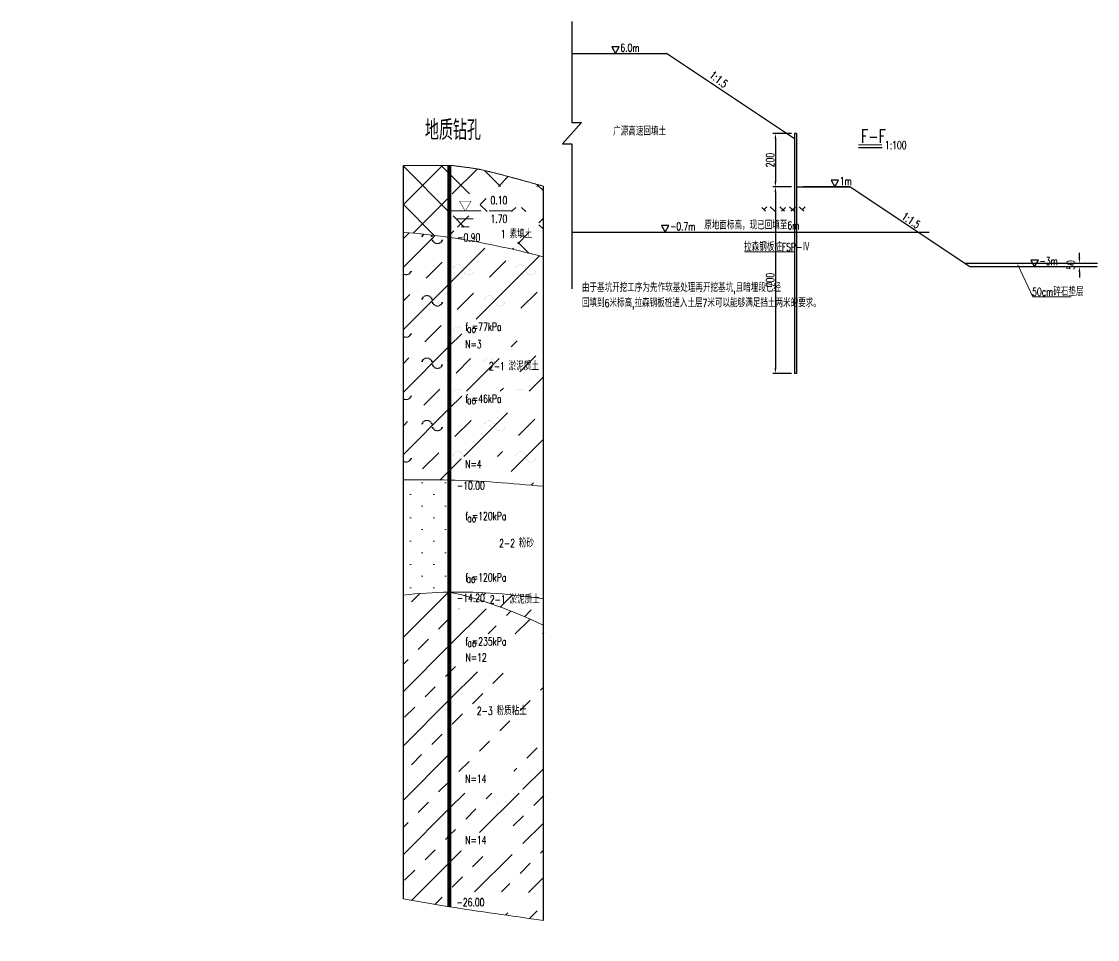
# Model space of a CAD drawing. Header units: millimetres. Extents: x -13998 to 787, y -12849 to 2859.
# Drawn here: x -3246 to 787, y -12849 to -9407 of the extents above; entities that cross this region are included whole.
import ezdxf
from ezdxf.enums import TextEntityAlignment as Align

# ---------------------------------------------------------------- set-up
doc = ezdxf.new("R2010")
doc.units = ezdxf.units.MM
doc.header["$LTSCALE"] = 0.25
doc.header["$MEASUREMENT"] = 0
doc.linetypes.add('DASHED', pattern=[0.75, 0.5, -0.25])
doc.linetypes.add('连续线', pattern=[10, 10, 0])
for name, color, linetype in [('C3', 3, 'Continuous'), ('DIM', 3, 'Continuous'), ('GZ', 3, 'Continuous'), ('TEXT', 7, 'Continuous'), ('TEX文字', 7, 'Continuous'), ('文字', 7, 'Continuous'), ('虚线', 2, 'DASHED')]:
    doc.layers.add(name, color=color, linetype=linetype)
for name, color, linetype, lineweight in [('poubase', 7, 'Continuous', 9), ('图层1', 7, 'Continuous', 9), ('引线', 7, 'Continuous', 13), ('水位', 7, 'Continuous', 0), ('钻孔孔轴', 7, 'Continuous', 0)]:
    doc.layers.add(name, color=color, linetype=linetype, lineweight=lineweight)
doc.styles.add('KT_宋体', font='宋体', dxfattribs={"height": 2.5})
doc.styles.get("Standard").update_dxf_attribs({"font": 'simplex1.shx', "width": 0.7, "bigfont": 'hztxt.shx'})
doc.styles.add('TSSD_Label', font='simplex1.shx', dxfattribs={"width": 0.7, "bigfont": 'hztxt.shx'})
doc.dimstyles.new('10', dxfattribs={"dimscale": 10, "dimtxt": 3, "dimasz": 2, "dimexe": 1, "dimexo": 1, "dimgap": 0.5, "dimtad": 1, "dimdec": 1, "dimdsep": 46, "dimtxsty": 'Standard', "dimcen": 0.5, "dimadec": 0, "dimazin": 0, "dimtfac": 1, "dimtdec": 1, "dimtofl": 0, "dimtmove": 2, "dimatfit": 3, "dimfxl": 0, "dimtolj": 1, "dimtzin": 0, "dimarcsym": 0})

# ---------------------------------------------------------------- blocks, each defined once
blk = doc.blocks.new('*D69')
at = {"layer": 'Defpoints', "color": 0, "ltscale": 100}
for p in [(758.2, -10313.7), (719.3, -10326.2), (758.2, -10326.2)]:
    blk.add_point(p, dxfattribs=at)
at = {"layer": 'DIM', "color": 0, "lineweight": -2, "ltscale": 100}
for p, q in [((719.3, -10293.7), (719.3, -10273.7)), ((748.2, -10313.7), (709.3, -10313.7)), ((748.2, -10326.2), (709.3, -10326.2)), ((719.3, -10346.2), (719.3, -10366.2))]:
    blk.add_line(p, q, dxfattribs=at)
at = {"layer": 'DIM', "color": 0, "ltscale": 100}
for points in [[(715.9, -10293.7), (722.6, -10293.7), (719.3, -10313.7)], [(715.9, -10346.2), (722.6, -10346.2), (719.3, -10326.2)]]:
    blk.add_solid(points, dxfattribs=at)
at = {"layer": 'DIM', "color": 0, "ltscale": 100, "insert": (686.8, -10319.9), "char_height": 30, "attachment_point": 5, "rotation": 90}
blk.add_mtext('\\A1;50', dxfattribs=at)
blk = doc.blocks.new('*D70')
at = {"layer": 'Defpoints', "color": 0, "ltscale": 100}
for p in [(-348.3, -9826.2), (-420.1, -10026.2), (-341, -10026.2)]:
    blk.add_point(p, dxfattribs=at)
at = {"layer": 'DIM', "color": 0, "lineweight": -2, "ltscale": 100}
for p, q in [((-360.1, -9826.2), (-430.1, -9826.2)), ((-420.1, -9846.2), (-420.1, -10006.2)), ((-360.1, -10026.2), (-430.1, -10026.2))]:
    blk.add_line(p, q, dxfattribs=at)
at = {"layer": 'DIM', "color": 0, "ltscale": 100}
for points in [[(-423.4, -9846.2), (-416.7, -9846.2), (-420.1, -9826.2)], [(-423.4, -10006.2), (-416.7, -10006.2), (-420.1, -10026.2)]]:
    blk.add_solid(points, dxfattribs=at)
at = {"layer": 'DIM', "color": 0, "ltscale": 100, "insert": (-440.1, -9926.2), "char_height": 30, "attachment_point": 5, "rotation": 90}
blk.add_mtext('\\A1;200', dxfattribs=at)
blk = doc.blocks.new('*D71')
at = {"layer": 'Defpoints', "color": 0, "ltscale": 100}
for p in [(-341, -10026.2), (-420.1, -10726.2), (-346.8, -10726.2)]:
    blk.add_point(p, dxfattribs=at)
at = {"layer": 'DIM', "color": 0, "lineweight": -2, "ltscale": 100}
for p, q in [((-360.1, -10026.2), (-430.1, -10026.2)), ((-420.1, -10046.2), (-420.1, -10706.2)), ((-360.1, -10726.2), (-430.1, -10726.2))]:
    blk.add_line(p, q, dxfattribs=at)
at = {"layer": 'DIM', "color": 0, "ltscale": 100}
for points in [[(-423.4, -10046.2), (-416.7, -10046.2), (-420.1, -10026.2)], [(-423.4, -10706.2), (-416.7, -10706.2), (-420.1, -10726.2)]]:
    blk.add_solid(points, dxfattribs=at)
at = {"layer": 'DIM', "color": 0, "ltscale": 100, "insert": (-440.1, -10376.2), "char_height": 30, "attachment_point": 5, "rotation": 90}
blk.add_mtext('\\A1;700', dxfattribs=at)

msp = doc.modelspace()

# ---------------------------------------------------------------- hatches: boundary and pattern name
at = {"layer": 'GZ'}
h = msp.add_hatch(dxfattribs=at)
h.set_pattern_fill('ANSI38', color=256, scale=8, style=0)
h.set_pattern_definition([(135, (48622.406, -38005.19), (17.960512, 17.960512), []), (45, (48622.406, -38005.19), (53.881537, 17.960512), [63.5, -38.1])])
h.paths.add_polyline_path([(-471.51, -10118.35), (-471.51, -10100.98), (-300.09, -10100.98), (-300.09, -10118.35)])
at = {"layer": '图层1'}
h = msp.add_hatch(dxfattribs=at)
h.set_pattern_fill('粉砂', color=256, scale=10.95, style=0)
h.set_pattern_definition([(0, (-19527.056, -17005.17), (43.8, 43.8), [0, -87.6])])
h.paths.add_polyline_path([(-2629.7, -11427.67), (-2249.04, -11427.67), (-2249.04, -11309.67), (-2629.7, -11309.67)], flags=24)
h.paths.add_polyline_path([(-3245.75, -11818.05), (-2963.5, -11818.05), (-2963.5, -11739.3), (-3245.75, -11739.3)], flags=9)
h.paths.add_polyline_path([(-3232.53, -11379.28), (-2950.28, -11379.28), (-2950.28, -11300.53), (-3232.53, -11300.53)], flags=24)
h.paths.add_polyline_path([(-1755.24, -11545.4), (-1649.79, -11545.4), (-1649.79, -11459.45), (-1755.24, -11459.45)], flags=8)
h.paths.add_polyline_path([(-1755.24, -11545.4), (-1649.79, -11545.4), (-1649.79, -11459.45), (-1755.24, -11459.45)], flags=24)
h.paths.add_polyline_path([(-1959.45, -11571.58), (-1728.33, -11571.58), (-1728.33, -11489.36), (-1959.45, -11489.36)], flags=24)
h.paths.add_polyline_path([(-1753.06, -11587.32), (-1651.96, -11587.32), (-1651.96, -11514.42), (-1753.06, -11514.42)], flags=25)
h.paths.add_polyline_path([(-3202.4, -11549.71), (-2971.32, -11549.71), (-2971.32, -11467.6), (-3202.4, -11467.6)], flags=24)
h.paths.add_polyline_path([(-3202.42, -11319.81), (-3015.6, -11319.81), (-3015.6, -11237.58), (-3202.42, -11237.58)], flags=24)
h.paths.add_polyline_path([(-1840.74, -11391.48), (-1751.78, -11391.48), (-1751.78, -11284.61), (-1840.74, -11284.61)], flags=24)
h.paths.add_polyline_path([(-1814.67, -11125.36), (-1814.67, -11557.11), (-1810.79, -11556.7), (-1804.56, -11556.06), (-1798.32, -11555.43), (-1792.09, -11554.83), (-1785.86, -11554.24), (-1779.63, -11553.67), (-1773.39, -11553.12), (-1767.16, -11552.59), (-1760.93, -11552.07), (-1754.7, -11551.58), (-1748.46, -11551.1), (-1742.23, -11550.65), (-1736, -11550.21), (-1729.77, -11549.8), (-1723.54, -11549.4), (-1717.3, -11549.03), (-1711.07, -11548.67), (-1704.84, -11548.34), (-1698.61, -11548.02), (-1692.37, -11547.73), (-1686.14, -11547.46), (-1679.91, -11547.21), (-1673.68, -11546.98), (-1667.44, -11546.78), (-1661.21, -11546.59), (-1654.98, -11546.43), (-1648.75, -11546.29), (-1642.51, -11546.17), (-1642.51, -11126.17), (-1648.83, -11126), (-1655.15, -11125.84), (-1661.48, -11125.7), (-1667.8, -11125.56), (-1674.12, -11125.44), (-1680.44, -11125.32), (-1686.77, -11125.22), (-1693.09, -11125.12), (-1699.42, -11125.04), (-1705.74, -11124.97), (-1712.07, -11124.91), (-1718.39, -11124.86), (-1724.72, -11124.82), (-1731.05, -11124.79), (-1737.37, -11124.77), (-1743.7, -11124.76), (-1750.03, -11124.76), (-1756.36, -11124.77), (-1762.69, -11124.79), (-1769.02, -11124.82), (-1775.35, -11124.86), (-1781.68, -11124.92), (-1788.01, -11124.98), (-1794.34, -11125.05), (-1800.67, -11125.14), (-1807, -11125.23), (-1813.33, -11125.33)])
h.paths.add_polyline_path([(-1814.67, -9920.57), (-1192.2, -9920.57), (-1192.2, -12848.87), (-1814.67, -12848.87)])
h.paths.add_polyline_path([(-1814.67, -9920.57), (-1192.2, -9920.57), (-1192.2, -12848.87), (-1814.67, -12848.87)])
h = msp.add_hatch(dxfattribs=at)
h.set_pattern_fill('素填土', color=256, scale=9, style=0)
h.set_pattern_definition([(45, (-19527.06, -17005.17), (-72.00186, 72.00186), []), (135, (-19383.06, -17005.17), (-72.00186, -72.00186), [])])
h.paths.add_polyline_path([(-3109, -10068.3), (-2912.09, -10068.3), (-2912.09, -9989.55), (-3109, -9989.55)], flags=25)
h.paths.add_polyline_path([(-3109, -9973.5), (-2912.09, -9973.5), (-2912.09, -9894.75), (-3109, -9894.75)], flags=9)
h.paths.add_polyline_path([(-3243.96, -10005.92), (-3131.13, -10005.92), (-3131.13, -9923.42), (-3243.96, -9923.42)], flags=24)
h.paths.add_polyline_path([(-1814.67, -9946.17), (-1814.67, -10196.92), (-1813.36, -10197.03), (-1808.85, -10197.43), (-1804.34, -10197.82), (-1799.83, -10198.22), (-1795.32, -10198.63), (-1790.81, -10199.04), (-1786.3, -10199.46), (-1781.79, -10199.88), (-1777.28, -10200.31), (-1772.78, -10200.75), (-1768.27, -10201.19), (-1763.77, -10201.63), (-1759.26, -10202.08), (-1754.76, -10202.54), (-1750.26, -10203), (-1745.76, -10203.47), (-1741.26, -10203.95), (-1736.76, -10204.43), (-1732.26, -10204.92), (-1727.76, -10205.41), (-1723.27, -10205.91), (-1718.77, -10206.42), (-1714.28, -10206.94), (-1709.78, -10207.46), (-1705.29, -10207.99), (-1700.8, -10208.52), (-1696.31, -10209.07), (-1691.82, -10209.62), (-1687.33, -10210.17), (-1682.84, -10210.74), (-1678.36, -10211.31), (-1673.87, -10211.89), (-1669.39, -10212.48), (-1664.91, -10213.07), (-1660.43, -10213.68), (-1655.95, -10214.29), (-1651.47, -10214.91), (-1646.99, -10215.54), (-1642.51, -10216.17), (-1642.51, -9946.17)])
h = msp.add_hatch(dxfattribs=at)
h.set_pattern_fill('淤泥质粉质粘土', color=256, scale=3.9, style=0)
h.set_pattern_definition([(45, (-19525.89, -16998.52), (1e-14, 233.9647), [0, -165.438]), (45, (-19524.44, -16995.42), (1e-14, 233.9647), [0, -165.438]), (45, (-19521.2, -16991.52), (1e-14, 233.9647), [0, -165.438]), (45, (-19517.3, -16988.28), (1e-14, 233.9647), [0, -165.438]), (45, (-19512.43, -16986.3), (1e-14, 233.9647), [0, -165.438]), (45, (-19507.56, -16985.67), (1e-14, 233.9647), [0, -165.438]), (45, (-19502.68, -16986.3), (1e-14, 233.9647), [0, -165.438]), (45, (-19497.8, -16988.28), (1e-14, 233.9647), [0, -165.438]), (45, (-19493.9, -16991.52), (1e-14, 233.9647), [0, -165.438]), (45, (-19490.67, -16995.42), (1e-14, 233.9647), [0, -165.438]), (45, (-19489.23, -16998.52), (1e-14, 233.9647), [0, -165.438]), (45, (-19488.06, -17005.17), (1e-14, 233.9647), [0, -165.438]), (45, (-19486.89, -17011.82), (1e-14, 233.9647), [0, -165.438]), (45, (-19485.44, -17014.92), (1e-14, 233.9647), [0, -165.438]), (45, (-19482.2, -17018.82), (1e-14, 233.9647), [0, -165.438]), (45, (-19478.3, -17022.06), (1e-14, 233.9647), [0, -165.438]), (45, (-19473.43, -17024.05), (1e-14, 233.9647), [0, -165.438]), (45, (-19468.56, -17024.67), (1e-14, 233.9647), [0, -165.438]), (45, (-19463.68, -17024.05), (1e-14, 233.9647), [0, -165.438]), (45, (-19458.8, -17022.06), (1e-14, 233.9647), [0, -165.438]), (45, (-19454.9, -17018.82), (1e-14, 233.9647), [0, -165.438]), (45, (-19451.67, -17014.92), (1e-14, 233.9647), [0, -165.438]), (45, (-19450.23, -17011.82), (1e-14, 233.9647), [0, -165.438]), (45, (-19488.06, -17005.17), (-116.9823, 116.9823), []), (45, (-19361.62, -17005.17), (-116.9823, 116.9823), [85.8, -85.8])])
h.paths.add_polyline_path([(-1755.24, -10875.4), (-1649.79, -10875.4), (-1649.79, -10789.45), (-1755.24, -10789.45)], flags=24)
h.paths.add_polyline_path([(-1755.24, -10875.4), (-1649.79, -10875.4), (-1649.79, -10789.45), (-1755.24, -10789.45)], flags=8)
h.paths.add_polyline_path([(-1755.24, -10605.4), (-1649.79, -10605.4), (-1649.79, -10519.45), (-1755.24, -10519.45)], flags=24)
h.paths.add_polyline_path([(-1755.24, -10605.4), (-1649.79, -10605.4), (-1649.79, -10519.45), (-1755.24, -10519.45)], flags=8)
h.paths.add_polyline_path([(-3171.77, -10156.13), (-3120.4, -10156.13), (-3120.4, -10130.03), (-3171.77, -10130.03)], flags=8)
h.paths.add_polyline_path([(-3220.92, -10160.18), (-2852.59, -10160.18), (-2852.59, -10079.18), (-3220.92, -10079.18)], flags=24)
h.paths.add_polyline_path([(-1753.06, -11117.32), (-1651.96, -11117.32), (-1651.96, -11044.42), (-1753.06, -11044.42)], flags=24)
h.paths.add_polyline_path([(-1753.06, -10647.32), (-1651.96, -10647.32), (-1651.96, -10574.42), (-1753.06, -10574.42)], flags=24)
h.paths.add_polyline_path([(-3202.42, -11319.81), (-3015.6, -11319.81), (-3015.6, -11237.58), (-3202.42, -11237.58)], flags=25)
h.paths.add_polyline_path([(-3202.42, -11079.81), (-3015.6, -11079.81), (-3015.6, -10997.58), (-3202.42, -10997.58)], flags=24)
h.paths.add_polyline_path([(-3202.4, -10849.71), (-3015.62, -10849.71), (-3015.62, -10767.6), (-3202.4, -10767.6)], flags=24)
h.paths.add_polyline_path([(-3202.4, -10609.71), (-3015.62, -10609.71), (-3015.62, -10527.6), (-3202.4, -10527.6)], flags=24)
h.paths.add_polyline_path([(-1814.67, -10196.92), (-1814.67, -11125.35), (-1819.66, -11125.45), (-1813.33, -11125.33), (-1807, -11125.23), (-1800.67, -11125.14), (-1794.34, -11125.05), (-1788.01, -11124.98), (-1781.68, -11124.92), (-1775.35, -11124.86), (-1769.02, -11124.82), (-1762.69, -11124.79), (-1756.36, -11124.77), (-1750.03, -11124.76), (-1743.7, -11124.76), (-1737.37, -11124.77), (-1731.05, -11124.79), (-1724.72, -11124.82), (-1718.39, -11124.86), (-1712.07, -11124.91), (-1705.74, -11124.97), (-1699.42, -11125.04), (-1693.09, -11125.12), (-1686.77, -11125.22), (-1680.44, -11125.32), (-1674.12, -11125.44), (-1667.8, -11125.56), (-1661.48, -11125.7), (-1655.15, -11125.84), (-1648.83, -11126), (-1642.51, -11126.17), (-1642.51, -10216.17), (-1648.74, -10215.29), (-1654.96, -10214.42), (-1661.19, -10213.57), (-1667.42, -10212.74), (-1673.65, -10211.92), (-1679.88, -10211.12), (-1686.12, -10210.33), (-1692.35, -10209.55), (-1698.59, -10208.79), (-1704.84, -10208.04), (-1711.08, -10207.31), (-1717.33, -10206.59), (-1723.57, -10205.88), (-1729.82, -10205.19), (-1736.07, -10204.5), (-1742.33, -10203.83), (-1748.58, -10203.18), (-1754.84, -10202.53), (-1761.1, -10201.9), (-1767.36, -10201.28), (-1773.62, -10200.66), (-1779.89, -10200.06), (-1786.15, -10199.47), (-1792.42, -10198.9), (-1798.69, -10198.33), (-1804.96, -10197.77), (-1811.23, -10197.22)])
h.paths.add_polyline_path([(-2157.6, -10174.85), (-2154.55, -10175.04), (-2151.3, -10175.24)])
h.paths.add_polyline_path([(-2044.35, -11135.76), (-2047.52, -11135.99), (-2041.19, -11135.53)])
h.paths.add_polyline_path([(-2057, -11136.69), (-2060.16, -11136.93), (-2053.84, -11136.46)])
h.paths.add_polyline_path([(-2031.7, -11134.86), (-2034.87, -11135.09), (-2028.55, -11134.65)])
h.paths.add_polyline_path([(-2170.22, -10174.05), (-2167.15, -10174.25), (-2163.91, -10174.45)])
h.paths.add_polyline_path([(-2019.05, -11134), (-2022.22, -11134.22), (-2015.89, -11133.8)])
h.paths.add_polyline_path([(-2069.64, -11137.66), (-2072.81, -11137.91), (-2066.48, -11137.41)])
h.paths.add_polyline_path([(-2006.4, -11133.18), (-2009.57, -11133.39), (-2003.24, -11132.99)])
h.paths.add_polyline_path([(-2182.83, -10173.24), (-2179.76, -10173.44), (-2176.52, -10173.65)])
h.paths.add_polyline_path([(-1993.75, -11132.4), (-1996.92, -11132.59), (-1990.59, -11132.21)])
h.paths.add_polyline_path([(-2082.28, -11138.66), (-2085.45, -11138.92), (-2079.13, -11138.41)])
h.paths.add_polyline_path([(-1981.09, -11131.65), (-1984.26, -11131.83), (-1977.93, -11131.47)])
h.paths.add_polyline_path([(-2195.44, -10172.41), (-2192.36, -10172.62), (-2189.14, -10172.83)])
h.paths.add_polyline_path([(-1968.43, -11130.94), (-1971.6, -11131.11), (-1965.27, -11130.77)])
h.paths.add_polyline_path([(-2094.92, -11139.7), (-2098.08, -11139.96), (-2091.76, -11139.44)])
h.paths.add_polyline_path([(-1955.78, -11130.26), (-1958.95, -11130.43), (-1952.62, -11130.1)])
h.paths.add_polyline_path([(-2208.05, -10171.56), (-2204.97, -10171.77), (-2201.75, -10171.99)])
h.paths.add_polyline_path([(-1943.12, -11129.63), (-1946.29, -11129.78), (-1939.96, -11129.48)])
h.paths.add_polyline_path([(-2107.55, -11140.77), (-2110.72, -11141.05), (-2104.4, -11140.5)])
h.paths.add_polyline_path([(-1930.46, -11129.03), (-1933.63, -11129.18), (-1927.3, -11128.89)])
h.paths.add_polyline_path([(-2217.59, -11151.58), (-2217.59, -11151.58), (-2217.96, -11151.62)])
h.paths.add_polyline_path([(-1917.79, -11128.47), (-1920.96, -11128.61), (-1914.63, -11128.34)])
h.paths.add_polyline_path([(-2216.24, -10170.99), (-2214.36, -10171.12), (-2216.24, -10170.99)])
h.paths.add_polyline_path([(-1905.13, -11127.94), (-1908.3, -11128.08), (-1901.97, -11127.82)])
h.paths.add_polyline_path([(-2120.19, -11141.88), (-2123.35, -11142.16), (-2117.03, -11141.6)])
h.paths.add_polyline_path([(-1892.47, -11127.46), (-1895.64, -11127.58), (-1889.31, -11127.35)])
h.paths.add_polyline_path([(-2205.36, -11150.25), (-2208.51, -11150.59), (-2211.66, -11150.93)])
h.paths.add_polyline_path([(-1879.81, -11127.02), (-1882.98, -11127.13), (-1876.65, -11126.92)])
h.paths.add_polyline_path([(-2132.81, -11143.02), (-2135.98, -11143.31), (-2129.66, -11142.73)])
h.paths.add_polyline_path([(-1867.14, -11126.61), (-1870.31, -11126.71), (-1863.98, -11126.52)])
h.paths.add_polyline_path([(-2192.75, -11148.91), (-2195.9, -11149.24), (-2199.06, -11149.58)])
h.paths.add_polyline_path([(-1854.48, -11126.25), (-1857.65, -11126.34), (-1851.32, -11126.16)])
h.paths.add_polyline_path([(-2145.44, -11144.19), (-2148.6, -11144.5), (-2142.29, -11143.9)])
h.paths.add_polyline_path([(-1841.82, -11125.92), (-1844.99, -11126), (-1838.66, -11125.85)])
h.paths.add_polyline_path([(-2180.14, -11147.61), (-2183.29, -11147.93), (-2186.45, -11148.26)])
h.paths.add_polyline_path([(-1829.15, -11125.63), (-1832.32, -11125.7), (-1825.99, -11125.57)])
h.paths.add_polyline_path([(-2158.06, -11145.41), (-2161.22, -11145.72), (-2154.91, -11145.1)])
h.paths.add_polyline_path([(-2144.99, -10175.62), (-2141.95, -10175.81), (-2138.68, -10176.01)])
h.paths.add_polyline_path([(-2170.68, -11146.65), (-2173.84, -11146.97), (-2167.53, -11146.34)])
h = msp.add_hatch(dxfattribs=at)
h.set_pattern_fill('粉质粘土', color=256, scale=9, style=0)
h.set_pattern_definition([(45, (-19527.06, -17005.17), (-101.8234, 101.8234), []), (45, (-19425.22, -17005.17), (-101.8234, 101.8234), [54, -54])])
h.paths.add_polyline_path([(-2605.05, -12226.83), (-2053.55, -12226.83), (-2053.55, -12108.33), (-2605.05, -12108.33)], flags=24)
h.paths.add_polyline_path([(-3245.75, -11818.05), (-2963.5, -11818.05), (-2963.5, -11739.3), (-3245.75, -11739.3)], flags=24)
h.paths.add_polyline_path([(-1755.24, -11785.4), (-1649.79, -11785.4), (-1649.79, -11699.45), (-1755.24, -11699.45)], flags=8)
h.paths.add_polyline_path([(-1755.24, -11785.4), (-1649.79, -11785.4), (-1649.79, -11699.45), (-1755.24, -11699.45)], flags=24)
h.paths.add_polyline_path([(-1753.06, -12527.32), (-1651.96, -12527.32), (-1651.96, -12454.42), (-1753.06, -12454.42)], flags=24)
h.paths.add_polyline_path([(-1753.06, -12297.32), (-1651.96, -12297.32), (-1651.96, -12224.42), (-1753.06, -12224.42)], flags=24)
h.paths.add_polyline_path([(-1753.06, -11827.32), (-1651.96, -11827.32), (-1651.96, -11754.42), (-1753.06, -11754.42)], flags=24)
h.paths.add_polyline_path([(-1959.45, -11571.58), (-1728.33, -11571.58), (-1728.33, -11489.36), (-1959.45, -11489.36)], flags=9)
h.paths.add_polyline_path([(-1753.06, -11587.32), (-1651.96, -11587.32), (-1651.96, -11514.42), (-1753.06, -11514.42)], flags=9)
h.paths.add_polyline_path([(-3202.42, -12489.81), (-2971.3, -12489.81), (-2971.3, -12407.58), (-3202.42, -12407.58)], flags=24)
h.paths.add_polyline_path([(-3202.42, -12259.81), (-2971.3, -12259.81), (-2971.3, -12177.58), (-3202.42, -12177.58)], flags=24)
h.paths.add_polyline_path([(-3202.42, -12019.81), (-2971.3, -12019.81), (-2971.3, -11937.58), (-3202.42, -11937.58)], flags=24)
h.paths.add_polyline_path([(-2238.3, -12629.08), (-2241.05, -12628.75), (-2235.51, -12629.42)])
h.paths.add_polyline_path([(-2249.39, -12627.76), (-2252.15, -12627.44), (-2246.6, -12628.09)])
h.paths.add_polyline_path([(-2227.24, -12630.43), (-2229.99, -12630.1), (-2224.47, -12630.78)])
h.paths.add_polyline_path([(-2260.52, -12626.47), (-2263.29, -12626.15), (-2257.72, -12626.79)])
h.paths.add_polyline_path([(-1814.67, -11557.11), (-1814.67, -12696.96), (-1812.8, -12697.29), (-1807.42, -12698.24), (-1802.04, -12699.19), (-1796.65, -12700.14), (-1791.26, -12701.09), (-1785.86, -12702.03), (-1780.45, -12702.98), (-1775.03, -12703.93), (-1769.61, -12704.87), (-1764.18, -12705.82), (-1758.75, -12706.76), (-1753.3, -12707.7), (-1747.85, -12708.64), (-1742.39, -12709.58), (-1736.92, -12710.52), (-1731.45, -12711.46), (-1725.96, -12712.39), (-1720.47, -12713.33), (-1714.96, -12714.26), (-1709.45, -12715.19), (-1703.93, -12716.12), (-1698.4, -12717.04), (-1692.86, -12717.97), (-1687.31, -12718.89), (-1681.74, -12719.81), (-1676.17, -12720.73), (-1670.59, -12721.64), (-1665, -12722.55), (-1659.39, -12723.46), (-1653.78, -12724.37), (-1648.15, -12725.27), (-1642.51, -12726.17), (-1642.51, -11546.17), (-1648.75, -11546.29), (-1654.98, -11546.43), (-1661.21, -11546.59), (-1667.44, -11546.78), (-1673.68, -11546.98), (-1679.91, -11547.21), (-1686.14, -11547.46), (-1692.37, -11547.73), (-1698.61, -11548.02), (-1704.84, -11548.34), (-1711.07, -11548.67), (-1717.3, -11549.03), (-1723.54, -11549.4), (-1729.77, -11549.8), (-1736, -11550.21), (-1742.23, -11550.65), (-1748.46, -11551.1), (-1754.7, -11551.58), (-1760.93, -11552.07), (-1767.16, -11552.59), (-1773.39, -11553.12), (-1779.63, -11553.67), (-1785.86, -11554.24), (-1792.09, -11554.83), (-1798.32, -11555.43), (-1804.56, -11556.06), (-1810.79, -11556.7)])
h.paths.add_polyline_path([(-2102.46, -12647.81), (-2105.11, -12647.41), (-2099.76, -12648.23)])
h.paths.add_polyline_path([(-2091.77, -12649.46), (-2094.41, -12649.05), (-2089.07, -12649.88)])
h.paths.add_polyline_path([(-2113.17, -12646.18), (-2115.83, -12645.78), (-2110.47, -12646.59)])
h.paths.add_polyline_path([(-2081.09, -12651.13), (-2083.73, -12650.72), (-2078.4, -12651.56)])
h.paths.add_polyline_path([(-2123.91, -12644.57), (-2126.57, -12644.18), (-2121.2, -12644.98)])
h.paths.add_polyline_path([(-2070.44, -12652.82), (-2073.07, -12652.4), (-2067.74, -12653.25)])
h.paths.add_polyline_path([(-2134.67, -12642.98), (-2137.34, -12642.59), (-2131.95, -12643.38)])
h.paths.add_polyline_path([(-2059.79, -12654.52), (-2062.42, -12654.1), (-2057.1, -12654.96)])
h.paths.add_polyline_path([(-2145.45, -12641.42), (-2148.12, -12641.03), (-2142.73, -12641.81)])
h.paths.add_polyline_path([(-2049.16, -12656.24), (-2051.78, -12655.82), (-2046.47, -12656.68)])
h.paths.add_polyline_path([(-2156.25, -12639.87), (-2158.94, -12639.49), (-2153.53, -12640.26)])
h.paths.add_polyline_path([(-2038.55, -12657.98), (-2041.16, -12657.55), (-2035.86, -12658.42)])
h.paths.add_polyline_path([(-2167.09, -12638.35), (-2169.78, -12637.98), (-2164.36, -12638.73)])
h.paths.add_polyline_path([(-2027.94, -12659.73), (-2030.55, -12659.3), (-2025.25, -12660.18)])
h.paths.add_polyline_path([(-2177.95, -12636.85), (-2180.66, -12636.49), (-2175.22, -12637.23)])
h.paths.add_polyline_path([(-2017.34, -12661.5), (-2019.95, -12661.06), (-2014.65, -12661.95)])
h.paths.add_polyline_path([(-2188.85, -12635.38), (-2191.56, -12635.02), (-2186.1, -12635.75)])
h.paths.add_polyline_path([(-2006.75, -12663.28), (-2009.35, -12662.84), (-2004.06, -12663.73)])
h.paths.add_polyline_path([(-2199.78, -12633.93), (-2202.49, -12633.58), (-2197.02, -12634.3)])
h.paths.add_polyline_path([(-1996.17, -12665.07), (-1998.77, -12664.63), (-1993.47, -12665.53)])
h.paths.add_polyline_path([(-2210.74, -12632.51), (-2213.47, -12632.17), (-2207.98, -12632.87)])
h.paths.add_polyline_path([(-1985.59, -12666.88), (-1988.18, -12666.43), (-1982.89, -12667.34)])
h.paths.add_polyline_path([(-2218.96, -12631.47), (-2219.64, -12631.39), (-2219.64, -12631.39)])

# ---------------------------------------------------------------- linework, layer by layer
for p, q in [((-1182.5, -9526.17), (-828.33, -9526.17)), ((-348.33, -9846.17), (-828.33, -9526.17)), ((-348.33, -9826.17), (-348.33, -10042.98)), ((-340.96, -9826.17), (-348.33, -9826.17)), ((-340.96, -9826.17), (-340.96, -10026.17)), ((-340.96, -9826.17), (-340.96, -10726.17)), ((-348.33, -9842.98), (-348.33, -10726.17)), ((-340.96, -9842.98), (-340.96, -10373.41)), ((-108.85, -9878.64), (-20.12, -9878.64)), ((-340.96, -10026.17), (-140.96, -10026.17)), ((-142.99, -10026.17), (-316.09, -10026.17)), ((309.04, -10326.17), (-140.96, -10026.17)), ((-1182.5, -10196.17), (156.33, -10196.17)), ((787.06, -10313.67), (290.29, -10313.67)), ((-340.96, -10726.17), (-348.33, -10726.17))]:
    msp.add_line(p, q)
msp.add_lwpolyline([(-1182.5, -9406.65), (-1182.5, -9785.04), (-1147.5, -9785.04), (-1217.5, -9865.04), (-1182.5, -9865.04), (-1182.5, -10409.18)])
for points in [[(-1019.64, -9526.17), (-1005.57, -9501.81), (-1033.7, -9501.81)], [(-197.62, -10026.17), (-183.56, -10001.81), (-211.69, -10001.81)], [(-833.5, -10196.17), (-819.43, -10171.81), (-847.56, -10171.81)], [(551.39, -10326.17), (565.45, -10301.81), (537.33, -10301.81)]]:
    msp.add_lwpolyline(points, close=True)
msp.add_lwpolyline([(-108.85, -9868.64, 4, 4, 0), (-20.12, -9868.64, 0.4, 0.4, 0)], format="xyseb")
at = {"color": 0}
for points in [[(-1814.67, -12696.96), (-1814.67, -9946.17)], [(-1290.97, -10023.92), (-1290.97, -12777.46)]]:
    msp.add_lwpolyline(points, dxfattribs=at)
at = {"layer": 'poubase', "color": 7, "linetype": '连续线'}
msp.add_lwpolyline([(-1814.67, -9946.17), (-1800.01, -9946.17), (-1773.35, -9946.17), (-1749.62, -9946.17), (-1728.82, -9946.17), (-1710.95, -9946.17), (-1696.01, -9946.17), (-1684, -9946.17), (-1674.92, -9946.17), (-1668.76, -9946.17), (-1664.35, -9946.17), (-1660.5, -9946.17), (-1657.21, -9946.17), (-1654.47, -9946.17), (-1652.28, -9946.17), (-1650.66, -9946.17), (-1649.59, -9946.17), (-1649.08, -9946.17), (-1648.77, -9946.17), (-1648.31, -9946.17), (-1647.71, -9946.17), (-1646.97, -9946.17), (-1646.07, -9946.17), (-1645.03, -9946.17), (-1643.85, -9946.17), (-1642.51, -9946.17), (-1641.18, -9946.17), (-1639.99, -9946.17), (-1638.95, -9946.17), (-1638.06, -9946.17), (-1637.31, -9946.17), (-1636.71, -9946.17), (-1636.26, -9946.17), (-1635.95, -9946.17), (-1634.49, -9946.33), (-1630.57, -9946.81), (-1624.2, -9947.61), (-1615.38, -9948.73), (-1604.1, -9950.16), (-1590.36, -9951.92), (-1574.17, -9954), (-1555.53, -9956.39), (-1529.45, -9961.02), (-1490.95, -9969.8), (-1440.03, -9982.74), (-1376.69, -9999.82), (-1300.94, -10021.06), (-1290.97, -10023.92)], dxfattribs=at)
at = {"layer": '图层1'}
for p, q in [((-1631.02, -10053.42), (-1537.24, -9959.64)), ((-1566.17, -10053.42), (-1642.51, -9977.08)), ((-1450.84, -10024.75), (-1510.17, -9965.42)), ((-1458.35, -10024.75), (-1421.37, -9987.77)), ((-1314.34, -10024.75), (-1308.52, -10018.93)), ((-1290.97, -10040.61), (-1314.26, -10017.32)), ((-1642.51, -10064.91), (-1638.93, -10061.33)), ((-1526.1, -10092.5), (-1503.97, -10070.37)), ((-1638.93, -10124.66), (-1642.51, -10121.08)), ((-1500.04, -10119.55), (-1526.1, -10093.49)), ((-1409.14, -10119.55), (-1393.09, -10103.5)), ((-1356.04, -10119.55), (-1372.09, -10103.5)), ((-1586.05, -10177.55), (-1627.67, -10135.92)), ((-1611.15, -10177.55), (-1569.52, -10135.92)), ((-1307.05, -10161.46), (-1290.97, -10145.38)), ((-1642.51, -10208.91), (-1625.64, -10192.04)), ((-1386.05, -10240.46), (-1343.89, -10198.3)), ((-1290.97, -10184.61), (-1307.05, -10168.53)), ((-1344.22, -10275.36), (-1386.05, -10233.53)), ((-1642.51, -10389.93), (-1508.88, -10256.3)), ((-1406.23, -10260.64), (-1401.89, -10256.3)), ((-1622.91, -10323.53), (-1622.91, -10323.53)), ((-1619.01, -10320.29), (-1619.01, -10320.29)), ((-1614.13, -10318.3), (-1614.13, -10318.3)), ((-1609.26, -10317.68), (-1609.26, -10317.68)), ((-1604.38, -10318.3), (-1604.38, -10318.3)), ((-1599.51, -10320.29), (-1599.51, -10320.29)), ((-1595.61, -10323.53), (-1595.61, -10323.53)), ((-1541.59, -10522.97), (-1304.06, -10285.45)), ((-1491.17, -10365.03), (-1430.5, -10304.36)), ((-1388.94, -10323.53), (-1388.94, -10323.53)), ((-1385.04, -10320.29), (-1385.04, -10320.29)), ((-1380.17, -10318.3), (-1380.17, -10318.3)), ((-1375.29, -10317.68), (-1375.29, -10317.68)), ((-1370.42, -10318.3), (-1370.42, -10318.3)), ((-1365.54, -10320.29), (-1365.54, -10320.29)), ((-1361.64, -10323.53), (-1361.64, -10323.53)), ((-1627.59, -10330.52), (-1627.59, -10330.52)), ((-1626.15, -10327.43), (-1626.15, -10327.43)), ((-1592.37, -10327.43), (-1592.37, -10327.43)), ((-1590.93, -10330.52), (-1590.93, -10330.52)), ((-1589.76, -10337.18), (-1589.76, -10337.18)), ((-1588.59, -10343.83), (-1588.59, -10343.83)), ((-1587.15, -10346.93), (-1587.15, -10346.93)), ((-1583.91, -10350.83), (-1583.91, -10350.83)), ((-1580.01, -10354.07), (-1580.01, -10354.07)), ((-1575.13, -10356.05), (-1575.13, -10356.05)), ((-1570.26, -10356.68), (-1570.26, -10356.68)), ((-1565.38, -10356.05), (-1565.38, -10356.05)), ((-1560.51, -10354.07), (-1560.51, -10354.07)), ((-1556.61, -10350.83), (-1556.61, -10350.83)), ((-1553.37, -10346.93), (-1553.37, -10346.93)), ((-1551.93, -10343.83), (-1551.93, -10343.83)), ((-1393.62, -10330.52), (-1393.62, -10330.52)), ((-1392.18, -10327.43), (-1392.18, -10327.43)), ((-1358.41, -10327.43), (-1358.41, -10327.43)), ((-1356.96, -10330.52), (-1356.96, -10330.52)), ((-1355.79, -10337.18), (-1355.79, -10337.18)), ((-1354.62, -10343.83), (-1354.62, -10343.83)), ((-1353.18, -10346.93), (-1353.18, -10346.93)), ((-1349.94, -10350.83), (-1349.94, -10350.83)), ((-1346.04, -10354.07), (-1346.04, -10354.07)), ((-1341.17, -10356.05), (-1341.17, -10356.05)), ((-1336.29, -10356.68), (-1336.29, -10356.68)), ((-1331.42, -10356.05), (-1331.42, -10356.05)), ((-1326.54, -10354.07), (-1326.54, -10354.07)), ((-1322.64, -10350.83), (-1322.64, -10350.83)), ((-1319.41, -10346.93), (-1319.41, -10346.93)), ((-1317.96, -10343.83), (-1317.96, -10343.83)), ((-1612.51, -10486.37), (-1551.84, -10425.7)), ((-1509.16, -10444.41), (-1509.16, -10444.41)), ((-1505.93, -10440.51), (-1505.93, -10440.51)), ((-1502.03, -10437.27), (-1502.03, -10437.27)), ((-1497.15, -10435.28), (-1497.15, -10435.28)), ((-1492.28, -10434.66), (-1492.28, -10434.66)), ((-1487.4, -10435.28), (-1487.4, -10435.28)), ((-1482.53, -10437.27), (-1482.53, -10437.27)), ((-1478.63, -10440.51), (-1478.63, -10440.51)), ((-1475.39, -10444.41), (-1475.39, -10444.41)), ((-1374.19, -10482.01), (-1313.52, -10421.34)), ((-1510.61, -10447.51), (-1510.61, -10447.51)), ((-1473.95, -10447.51), (-1473.95, -10447.51)), ((-1472.78, -10454.16), (-1472.78, -10454.16)), ((-1471.61, -10460.81), (-1471.61, -10460.81)), ((-1470.16, -10463.91), (-1470.16, -10463.91)), ((-1466.93, -10467.81), (-1466.93, -10467.81)), ((-1463.03, -10471.05), (-1463.03, -10471.05)), ((-1458.15, -10473.04), (-1458.15, -10473.04)), ((-1453.28, -10473.66), (-1453.28, -10473.66)), ((-1448.4, -10473.04), (-1448.4, -10473.04)), ((-1443.53, -10471.05), (-1443.53, -10471.05)), ((-1439.63, -10467.81), (-1439.63, -10467.81)), ((-1436.39, -10463.91), (-1436.39, -10463.91)), ((-1434.95, -10460.81), (-1434.95, -10460.81)), ((-1627.59, -10564.49), (-1627.59, -10564.49)), ((-1626.15, -10561.39), (-1626.15, -10561.39)), ((-1622.91, -10557.49), (-1622.91, -10557.49)), ((-1619.01, -10554.26), (-1619.01, -10554.26)), ((-1614.13, -10552.27), (-1614.13, -10552.27)), ((-1609.26, -10551.64), (-1609.26, -10551.64)), ((-1604.38, -10552.27), (-1604.38, -10552.27)), ((-1599.51, -10554.26), (-1599.51, -10554.26)), ((-1642.51, -10623.9), (-1596.01, -10577.4)), ((-1410.57, -10625.92), (-1388.62, -10603.97)), ((-1616.87, -10724.69), (-1562.79, -10670.61)), ((-1577.62, -10792.97), (-1455.26, -10670.61)), ((-1510.61, -10681.47), (-1510.61, -10681.47)), ((-1509.16, -10678.38), (-1509.16, -10678.38)), ((-1505.93, -10674.48), (-1505.93, -10674.48)), ((-1502.03, -10671.24), (-1502.03, -10671.24)), ((-1482.53, -10671.24), (-1482.53, -10671.24)), ((-1478.63, -10674.48), (-1478.63, -10674.48)), ((-1475.39, -10678.38), (-1475.39, -10678.38)), ((-1473.95, -10681.47), (-1473.95, -10681.47)), ((-1378.55, -10720.34), (-1317.88, -10659.67)), ((-1472.78, -10688.13), (-1472.78, -10688.13)), ((-1471.61, -10694.78), (-1471.61, -10694.78)), ((-1470.16, -10697.88), (-1470.16, -10697.88)), ((-1466.93, -10701.78), (-1466.93, -10701.78)), ((-1463.03, -10705.01), (-1463.03, -10705.01)), ((-1458.15, -10707), (-1458.15, -10707)), ((-1453.28, -10707.63), (-1453.28, -10707.63)), ((-1448.4, -10707), (-1448.4, -10707)), ((-1443.53, -10705.01), (-1443.53, -10705.01)), ((-1439.63, -10701.78), (-1439.63, -10701.78)), ((-1436.39, -10697.88), (-1436.39, -10697.88)), ((-1434.95, -10694.78), (-1434.95, -10694.78)), ((-1343.66, -10792.97), (-1290.97, -10740.28)), ((-1627.59, -10798.45), (-1627.59, -10798.45)), ((-1626.15, -10795.36), (-1626.15, -10795.36)), ((-1622.91, -10791.46), (-1622.91, -10791.46)), ((-1619.01, -10788.22), (-1619.01, -10788.22)), ((-1614.13, -10786.23), (-1614.13, -10786.23)), ((-1609.26, -10785.61), (-1609.26, -10785.61)), ((-1604.38, -10786.23), (-1604.38, -10786.23)), ((-1599.51, -10788.22), (-1599.51, -10788.22)), ((-1595.61, -10791.46), (-1595.61, -10791.46)), ((-1451.18, -10792.97), (-1439.22, -10781.01)), ((-1388.94, -10791.46), (-1388.94, -10791.46)), ((-1385.04, -10788.22), (-1385.04, -10788.22)), ((-1380.17, -10786.23), (-1380.17, -10786.23)), ((-1375.29, -10785.61), (-1375.29, -10785.61)), ((-1370.42, -10786.23), (-1370.42, -10786.23)), ((-1365.54, -10788.22), (-1365.54, -10788.22)), ((-1361.64, -10791.46), (-1361.64, -10791.46)), ((-1642.51, -10857.86), (-1596.01, -10811.36)), ((-1588.29, -11037.6), (-1424.66, -10873.97)), ((-1621.23, -10963.01), (-1560.56, -10902.34)), ((-1510.61, -10915.44), (-1510.61, -10915.44)), ((-1509.16, -10912.34), (-1509.16, -10912.34)), ((-1505.93, -10908.44), (-1505.93, -10908.44)), ((-1502.03, -10905.2), (-1502.03, -10905.2)), ((-1497.15, -10903.21), (-1497.15, -10903.21)), ((-1492.28, -10902.59), (-1492.28, -10902.59)), ((-1487.4, -10903.21), (-1487.4, -10903.21)), ((-1482.53, -10905.2), (-1482.53, -10905.2)), ((-1478.63, -10908.44), (-1478.63, -10908.44)), ((-1475.39, -10912.34), (-1475.39, -10912.34)), ((-1473.95, -10915.44), (-1473.95, -10915.44)), ((-1472.78, -10922.09), (-1472.78, -10922.09)), ((-1471.61, -10928.74), (-1471.61, -10928.74)), ((-1434.95, -10928.74), (-1434.95, -10928.74)), ((-1382.91, -10958.66), (-1322.24, -10897.99)), ((-1470.16, -10931.84), (-1470.16, -10931.84)), ((-1466.93, -10935.74), (-1466.93, -10935.74)), ((-1463.03, -10938.98), (-1463.03, -10938.98)), ((-1458.15, -10940.97), (-1458.15, -10940.97)), ((-1453.28, -10941.59), (-1453.28, -10941.59)), ((-1448.4, -10940.97), (-1448.4, -10940.97)), ((-1443.53, -10938.98), (-1443.53, -10938.98)), ((-1439.63, -10935.74), (-1439.63, -10935.74)), ((-1436.39, -10931.84), (-1436.39, -10931.84)), ((-1410.59, -11093.87), (-1290.97, -10974.25)), ((-1642.51, -11091.83), (-1597.37, -11046.68)), ((-1627.59, -11032.42), (-1627.59, -11032.42)), ((-1626.15, -11029.32), (-1626.15, -11029.32)), ((-1622.91, -11025.42), (-1622.91, -11025.42)), ((-1619.01, -11022.19), (-1619.01, -11022.19)), ((-1614.13, -11020.2), (-1614.13, -11020.2)), ((-1609.26, -11019.57), (-1609.26, -11019.57)), ((-1604.38, -11020.2), (-1604.38, -11020.2)), ((-1599.51, -11022.19), (-1599.51, -11022.19)), ((-1595.61, -11025.42), (-1595.61, -11025.42)), ((-1592.37, -11029.32), (-1592.37, -11029.32)), ((-1590.93, -11032.42), (-1590.93, -11032.42)), ((-1461.85, -11037.6), (-1443.58, -11019.33)), ((-1393.62, -11032.42), (-1393.62, -11032.42)), ((-1392.18, -11029.32), (-1392.18, -11029.32)), ((-1388.94, -11025.42), (-1388.94, -11025.42)), ((-1385.04, -11022.19), (-1385.04, -11022.19)), ((-1380.17, -11020.2), (-1380.17, -11020.2)), ((-1375.29, -11019.57), (-1375.29, -11019.57)), ((-1370.42, -11020.2), (-1370.42, -11020.2)), ((-1365.54, -11022.19), (-1365.54, -11022.19)), ((-1361.64, -11025.42), (-1361.64, -11025.42)), ((-1358.41, -11029.32), (-1358.41, -11029.32)), ((-1356.96, -11032.42), (-1356.96, -11032.42)), ((-1355.79, -11039.07), (-1355.79, -11039.07)), ((-1354.62, -11045.73), (-1354.62, -11045.73)), ((-1353.18, -11048.82), (-1353.18, -11048.82)), ((-1319.41, -11048.82), (-1319.41, -11048.82)), ((-1317.96, -11045.73), (-1317.96, -11045.73)), ((-1349.94, -11052.72), (-1349.94, -11052.72)), ((-1346.04, -11055.96), (-1346.04, -11055.96)), ((-1341.17, -11057.95), (-1341.17, -11057.95)), ((-1336.29, -11058.57), (-1336.29, -11058.57)), ((-1331.42, -11057.95), (-1331.42, -11057.95)), ((-1326.54, -11055.96), (-1326.54, -11055.96)), ((-1322.64, -11052.72), (-1322.64, -11052.72)), ((-1335.67, -11145.38), (-1326.59, -11136.31)), ((-1631.38, -11548.63), (-1628.75, -11545.99)), ((-1512.96, -11556.64), (-1505.33, -11549.01)), ((-1451.11, -11602.32), (-1405.72, -11556.93)), ((-1642.51, -11746.73), (-1504.18, -11608.4)), ((-1606.13, -11608.53), (-1606, -11608.4)), ((-1360.71, -11638.36), (-1335.31, -11612.95)), ((-1427.94, -11633.99), (-1411.41, -11617.46)), ((-1395.11, -11702.97), (-1339.67, -11647.53)), ((-1496.92, -11702.97), (-1466.12, -11672.17)), ((-1293.28, -11702.97), (-1287.93, -11697.63)), ((-1642.51, -11848.56), (-1618.86, -11824.91)), ((-1642.51, -11950.37), (-1537.22, -11845.08)), ((-1478.85, -11888.55), (-1440.67, -11850.36)), ((-1555.22, -11964.91), (-1517.03, -11926.73)), ((-1300.66, -11914), (-1290.97, -11904.31)), ((-1377.03, -11990.37), (-1338.84, -11952.19)), ((-1631.59, -12041.28), (-1593.4, -12003.1)), ((-1453.39, -12066.74), (-1415.21, -12028.55)), ((-1529.76, -12143.11), (-1491.58, -12104.92)), ((-1351.57, -12168.56), (-1313.39, -12130.38)), ((-1606.13, -12219.47), (-1567.95, -12181.29)), ((-1400.61, -12217.6), (-1389.76, -12206.74)), ((-1366.29, -12285.09), (-1290.97, -12209.77)), ((-1642.51, -12357.67), (-1584.56, -12299.71)), ((-1528.8, -12447.6), (-1380.91, -12299.71)), ((-1504.31, -12321.3), (-1482.72, -12299.71)), ((-1326.12, -12346.75), (-1287.93, -12308.57)), ((-1580.67, -12397.66), (-1542.49, -12359.48)), ((-1402.48, -12423.12), (-1364.3, -12384.94)), ((-1366.29, -12488.74), (-1290.97, -12413.42)), ((-1642.51, -12459.5), (-1618.86, -12435.85)), ((-1642.51, -12561.31), (-1597.37, -12516.17)), ((-1555.22, -12575.85), (-1517.03, -12537.67)), ((-1548.33, -12670.78), (-1407.26, -12529.71)), ((-1300.66, -12524.94), (-1290.97, -12515.25)), ((-1377.03, -12601.31), (-1338.84, -12563.13)), ((-1631.59, -12652.22), (-1593.4, -12614.04)), ((-1345.97, -12672.06), (-1290.97, -12617.07)), ((-1446.5, -12670.78), (-1415.21, -12639.49)), ((-1342.19, -12770.12), (-1313.39, -12741.32)), ((-1431.38, -12757.47), (-1423.44, -12749.53))]:
    msp.add_line(p, q, dxfattribs=at)
for points, knots in [([(-1814.67, -10196.92), (-1757.07, -10201.87), (-1580.77, -10220.7), (-1407.23, -10258.69), (-1290.97, -10288.82)], [511.7184321, 511.7184321, 511.7184321, 511.7184321, 517.5096257, 529.4980778, 529.4980778, 529.4980778, 529.4980778]), ([(-1814.67, -11125.36), (-1757.25, -11124.35), (-1582.21, -11125.08), (-1407.97, -11138.26), (-1290.97, -11149.58)], [258.0397169, 258.0397169, 258.0397169, 258.0397169, 263.780568, 275.5431976, 275.5431976, 275.5431976, 275.5431976]), ([(-1814.67, -11557.11), (-1757.28, -11551.01), (-1582.8, -11539.28), (-1408.25, -11554.16), (-1290.97, -11571.15)], [48.3502541, 48.3502541, 48.3502541, 48.3502541, 54.1984279, 66.1329393, 66.1329393, 66.1329393, 66.1329393]), ([(-1814.67, -12696.96), (-1758.54, -12706.88), (-1593.69, -12735.47), (-1412.78, -12759.88), (-1290.97, -12777.46)], [134.6772032, 134.6772032, 134.6772032, 134.6772032, 141.235025, 153.6253981, 153.6253981, 153.6253981, 153.6253981])]:
    msp.add_open_spline(points, degree=3, knots=knots, dxfattribs=at)
msp.add_open_spline([(-1642.51, -11546.17), (-1520.88, -11572.42), (-1404.45, -11616.29), (-1290.97, -11669.79)], degree=3, dxfattribs=at)
at = {"layer": '引线', "color": 7}
for p, q in [((-346.84, -10270.7), (-535.45, -10270.7)), ((688.94, -10438.82), (544.24, -10438.82))]:
    msp.add_line(p, q, dxfattribs=at)
at = {"layer": '引线'}
msp.add_line((488.55, -10319.23), (544.24, -10438.82), dxfattribs=at)
at = {"layer": '水位', "color": 7}
for p, q in [((-1642.51, -10116.17), (-1522.51, -10116.17)), ((-1492.51, -10116.17), (-1405.51, -10116.17)), ((-1612.51, -10146.17), (-1552.51, -10146.17)), ((-1597.51, -10176.17), (-1567.51, -10176.17))]:
    msp.add_line(p, q, dxfattribs=at)
at = {"layer": '虚线'}
msp.add_line((786.87, -10326.17), (309.04, -10326.17), dxfattribs=at)
at = {"layer": '钻孔孔轴', "color": 7, "const_width": 15}
msp.add_lwpolyline([(-1642.51, -9946.17), (-1642.51, -12726.17)], dxfattribs=at)

# ---------------------------------------------------------------- texts
at = {"layer": 'C3', "color": 0, "width": 0.7}
msp.add_text('1:1.5', height=30, rotation=326.28201, dxfattribs=at).set_placement((49.92, -10144.97))
at = {"layer": 'TEXT', "style": 'TSSD_Label', "width": 0.7}
msp.add_text('地质钻孔', height=75, dxfattribs=at).set_placement((-1523.77, -9873.61), align=Align.BOTTOM_RIGHT)
at = {"layer": 'TEX文字', "linetype": 'Continuous', "width": 0.7}
for s, p in [('6.0m', (-1001.13, -9519.76)), ('广源高速回填土', (-1028.39, -9833.62)), ('1m', (-179.12, -10019.76)), ('-0.7m', (-814.99, -10189.76)), ('-3m', (569.9, -10319.76))]:
    msp.add_text(s, height=30, dxfattribs=at).set_placement(p)
msp.add_text('1:1.5', height=30, rotation=321.61535, dxfattribs=at).set_placement((-670.31, -9613.11))
msp.add_text('0.10', height=30, dxfattribs=at).set_placement((-1456.39, -10101.17), align=Align.BOTTOM_CENTER)
msp.add_text('1.70', height=30, dxfattribs=at).set_placement((-1456.39, -10131.17), align=Align.TOP_CENTER)
for s, p in [('-0.90', (-1612.51, -10216.17)), ('-10.00', (-1613.81, -11146.97)), ('-14.20', (-1613.81, -11568.27)), ('-26.00', (-1615.09, -12709.41))]:
    msp.add_text(s, height=30, dxfattribs=at).set_placement(p, align=Align.MIDDLE_LEFT)
for s, p in [('1 素填土', (-1389.93, -10204.15)), ('2-1 淤泥质土', (-1400.19, -10699.26)), ('2-2 粉砂', (-1390.29, -11363.19)), ('2-1 淤泥质土', (-1396.88, -11573.88)), ('2-3 粉质粘土', (-1445.59, -11991.95))]:
    msp.add_text(s, height=30, dxfattribs=at).set_placement(p, align=Align.MIDDLE_CENTER)
for s, p in [('f =77kPa', (-1582.51, -10536.17)), ('N=3', (-1582.51, -10601.97)), ('f =46kPa', (-1582.51, -10806.17)), ('N=4', (-1582.51, -11051.17)), ('f =120kPa', (-1582.51, -11246.17)), ('f =120kPa', (-1582.51, -11476.17)), ('f =235kPa', (-1582.51, -11716.17)), ('N=12', (-1581.23, -11776.54)), ('N=14', (-1582.51, -12231.17)), ('N=14', (-1582.51, -12461.17))]:
    msp.add_text(s, height=30, dxfattribs=at).set_placement(p, align=Align.TOP_LEFT)
for p in [(-1576.25, -10582.47), (-1576.1, -10850.13), (-1575.47, -11293.53), (-1578.17, -11520.39), (-1574.57, -11761.06)]:
    msp.add_text('ao', height=30, dxfattribs=at).set_placement(p, align=Align.BOTTOM_LEFT)
at = {"layer": '文字', "width": 0.7}
for s, height, p in [('F-F', 50, (-99.55, -9861.43)), ('1:100', 30, (-9.58, -9885.32)), ('原地面标高，现已回填至6m', 30, (-686.99, -10186.11)), ('由于基坑开挖工序为先作软基处理再开挖基坑,且暗埋段已经', 30, (-1145.35, -10420.17)), ('回填到6米标高,拉森钢板桩进入土层7米可以能够满足挡土两米的要求。', 30, (-1145.35, -10477.49))]:
    msp.add_text(s, height=height, dxfattribs=at).set_placement(p)
at = {"layer": '文字', "linetype": 'Continuous', "width": 0.7}
for s, p in [('拉森钢板桩FSP-Ⅳ', (-537.57, -10267.2)), ('50cm碎石垫层', (542.13, -10435.32))]:
    msp.add_text(s, height=30, dxfattribs=at).set_placement(p)
at = {"layer": '水位', "color": 7, "style": 'KT_宋体'}
msp.add_text('▽', height=36, dxfattribs=at).set_placement((-1582.51, -10126.97), align=Align.BOTTOM_CENTER)

# ---------------------------------------------------------------- dimensions: what is measured, and where the dimension line sits
at = {"layer": 'DIM', "ltscale": 100}
for base, p1, p2, text, picture, middle in [((-420.06, -10026.17), (-348.33, -9826.17), (-340.96, -10026.17), '200', '*D70', (-440.06, -9926.17)), ((719.27, -10326.17), (758.15, -10313.67), (758.15, -10326.17), '50', '*D69', (686.77, -10319.92))]:
    dim = msp.add_linear_dim(base=base, p1=p1, p2=p2, angle=90, text=text, dimstyle='10', override={"dimtxsty": 'Standard'}, dxfattribs=at)
    dim.commit()
    dim.dimension.update_dxf_attribs({"geometry": picture, "text_midpoint": middle})
dim = msp.add_linear_dim(base=(-420.06, -10726.17), p1=(-340.96, -10026.17), p2=(-346.84, -10726.17), angle=90, dimstyle='10', override={"dimtxsty": 'Standard'}, dxfattribs=at)
dim.commit()
dim.dimension.update_dxf_attribs({"geometry": '*D71', "text_midpoint": (-440.06, -10376.17)})

doc.saveas('drawing.dxf')
